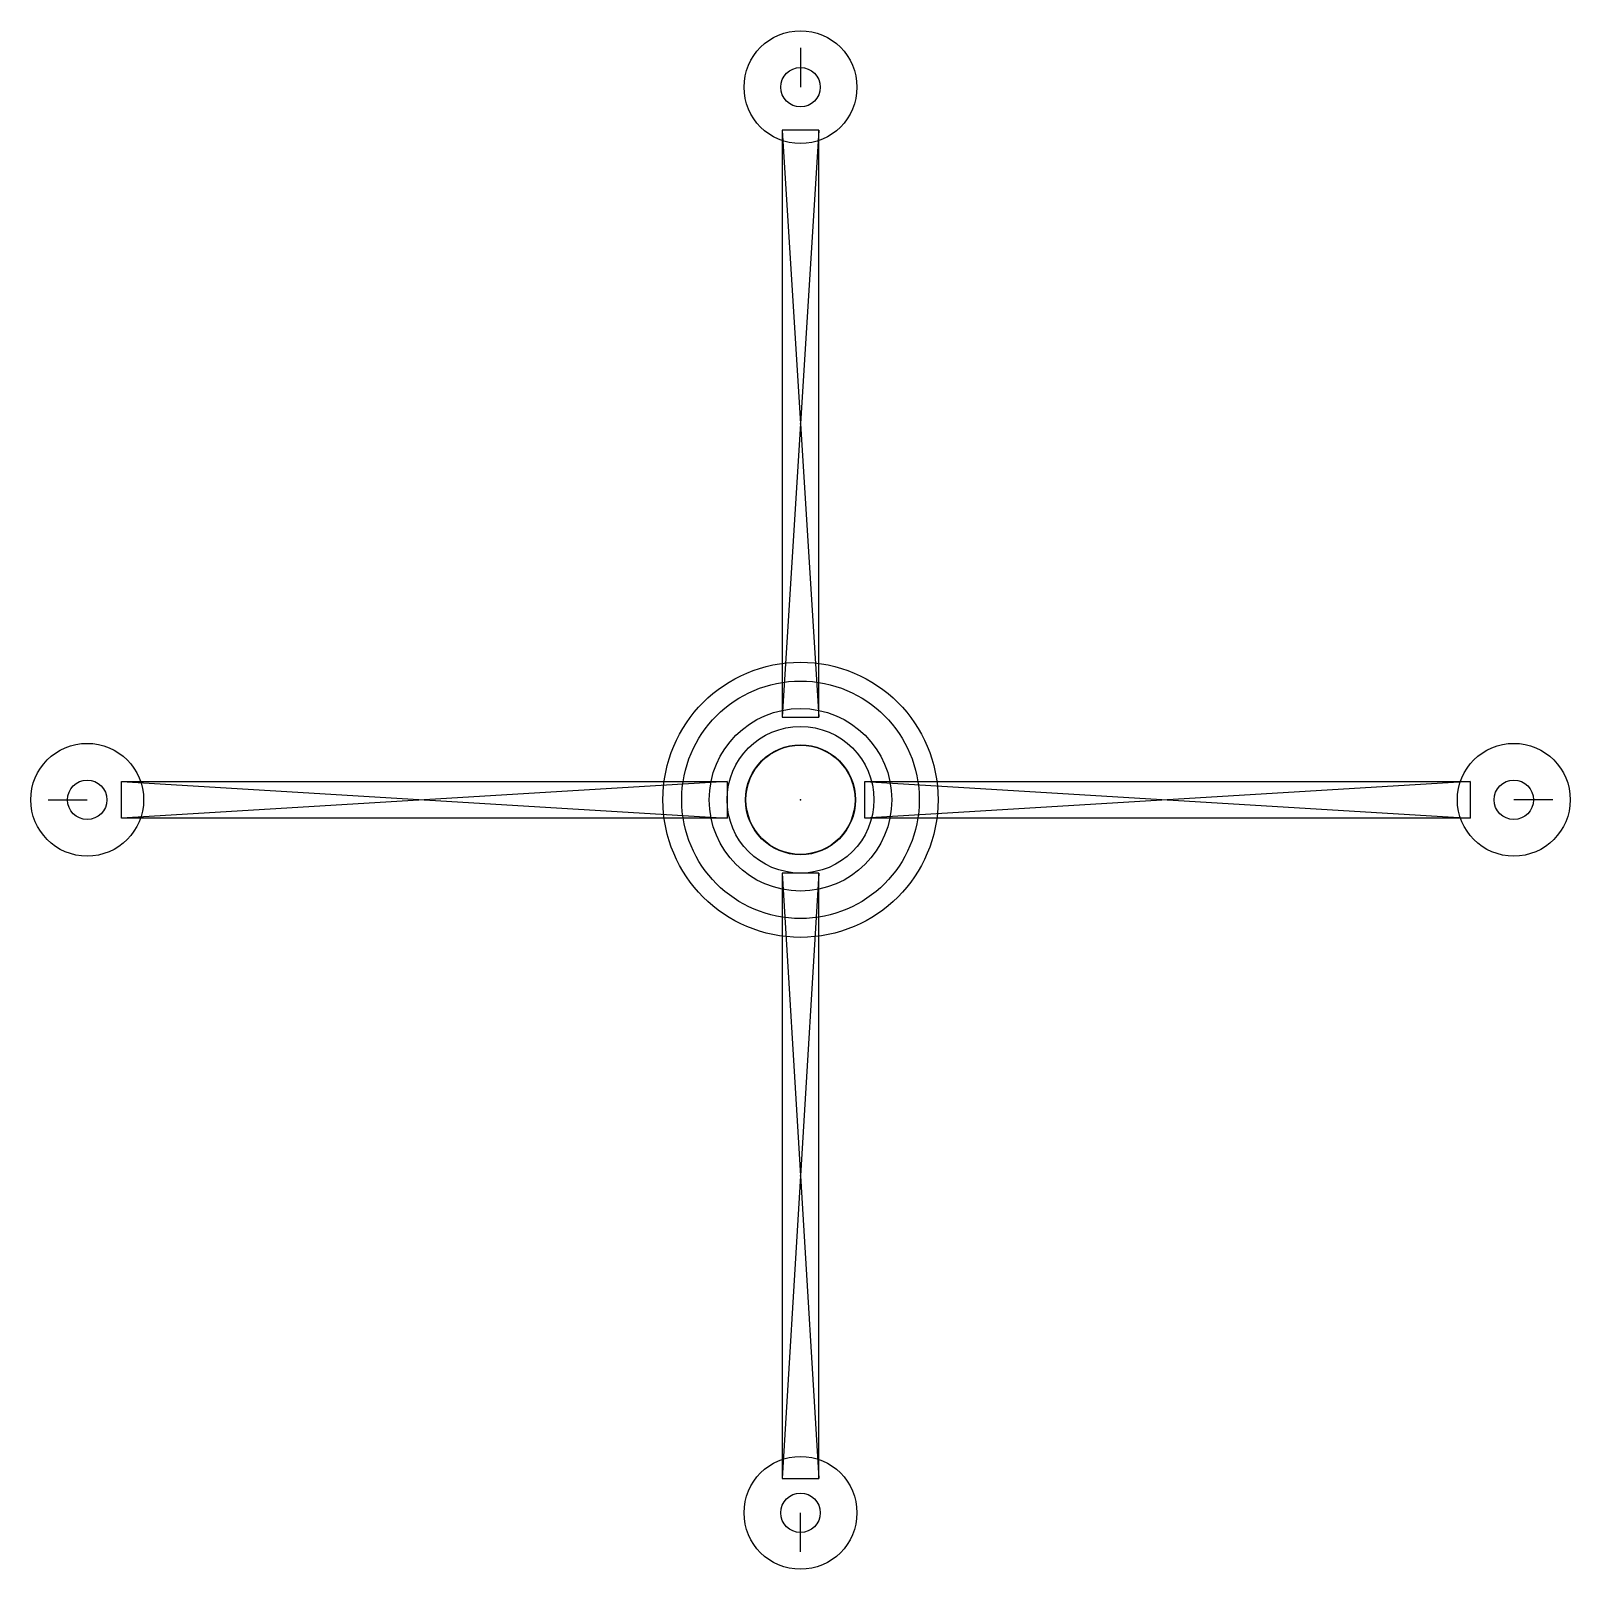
# Model space of a CAD drawing. Header units: millimetres. Extents: x -84 to 84, y -84 to 84.
import ezdxf

# ---------------------------------------------------------------- set-up
doc = ezdxf.new("R2010")
doc.units = ezdxf.units.MM
doc.header["$MEASUREMENT"] = 0
for name, color, linetype in [('2024.06.13 Speaker holder v4_Sketch1', 7, 'Continuous'), ('2024.06.13 Speaker holder v4_Sketch2', 7, 'Continuous'), ('2024.06.13 Speaker holder v4_Sketch3', 7, 'Continuous'), ('2024.06.13 Speaker holder v4_Sketch4', 7, 'Continuous'), ('2024.06.13 Speaker holder v4_Sketch5', 7, 'Continuous'), ('2024.06.13 Speaker holder v4_Sketch6', 7, 'Continuous'), ('2024.06.13 Speaker holder v4_Sketch7', 7, 'Continuous'), ('2024.06.13 Speaker holder v4_Sketch8', 7, 'Continuous')]:
    doc.layers.add(name, color=color, linetype=linetype)

msp = doc.modelspace()

# ---------------------------------------------------------------- linework, layer by layer
at = {"layer": '2024.06.13 Speaker holder v4_Sketch1'}
msp.add_circle((0, 0), 12.95, dxfattribs=at)
msp.add_point((0, 0), dxfattribs=at)
at = {"layer": '2024.06.13 Speaker holder v4_Sketch2'}
for radius in [15, 12.95]:
    msp.add_circle((0, 0, 10), radius, dxfattribs=at)
msp.add_point((0, 0, 10), dxfattribs=at)
at = {"layer": '2024.06.13 Speaker holder v4_Sketch3'}
for radius in [15, 8, 6]:
    msp.add_circle((0, 0, 20), radius, dxfattribs=at)
msp.add_point((0, 0, 20), dxfattribs=at)
at = {"layer": '2024.06.13 Speaker holder v4_Sketch4'}
for p, q in [((0, 82), (0, 77.7)), ((-82, 0), (-77.75, 0)), ((82, 0), (77.75, 0)), ((0, -82), (0, -77.75))]:
    msp.add_line(p, q, dxfattribs=at)
for centre, radius in [((0, 77.7), 6.15), ((0, 77.7), 2.15), ((-77.75, 0), 6.15), ((77.75, 0), 6.15), ((-77.75, 0), 2.15), ((77.75, 0), 2.15), ((0, -77.75), 6.15), ((0, -77.75), 2.15)]:
    msp.add_circle(centre, radius, dxfattribs=at)
msp.add_point((0, 0), dxfattribs=at)
at = {"layer": '2024.06.13 Speaker holder v4_Sketch5'}
for radius in [9.95, 5.95]:
    msp.add_circle((0, 0), radius, dxfattribs=at)
msp.add_point((0, 0), dxfattribs=at)
at = {"layer": '2024.06.13 Speaker holder v4_Sketch6'}
for p, q in [((7, 2), (73, -2)), ((7, -2), (7, 2)), ((7, 2), (73, 2)), ((73, 2), (7, -2)), ((73, 2), (73, -2)), ((73, -2), (7, -2))]:
    msp.add_line(p, q, dxfattribs=at)
for p in [(0, 0), (40, 0)]:
    msp.add_point(p, dxfattribs=at)
at = {"layer": '2024.06.13 Speaker holder v4_Sketch7'}
for p, q in [((-74, -2), (-74, 2)), ((-8, 2), (-74, -2)), ((-74, 2), (-8, 2)), ((-74, 2), (-8, -2)), ((-8, 2), (-8, -2)), ((-8, -2), (-74, -2))]:
    msp.add_line(p, q, dxfattribs=at)
for p in [(-41, 0), (0, 0)]:
    msp.add_point(p, dxfattribs=at)
at = {"layer": '2024.06.13 Speaker holder v4_Sketch8'}
for p, q in [((2, 73), (-2, 73)), ((-2, 73), (-2, 9)), ((2, 73), (-2, 9)), ((-2, 73), (2, 9)), ((2, 9), (2, 73)), ((-2, 9), (2, 9)), ((2, -8), (-2, -74)), ((-2, -8), (-2, -74)), ((-2, -8), (2, -74)), ((2, -8), (-2, -8)), ((2, -74), (2, -8)), ((-2, -74), (2, -74))]:
    msp.add_line(p, q, dxfattribs=at)
for p in [(0, 41), (0, 0), (0, -41)]:
    msp.add_point(p, dxfattribs=at)

doc.saveas('drawing.dxf')
